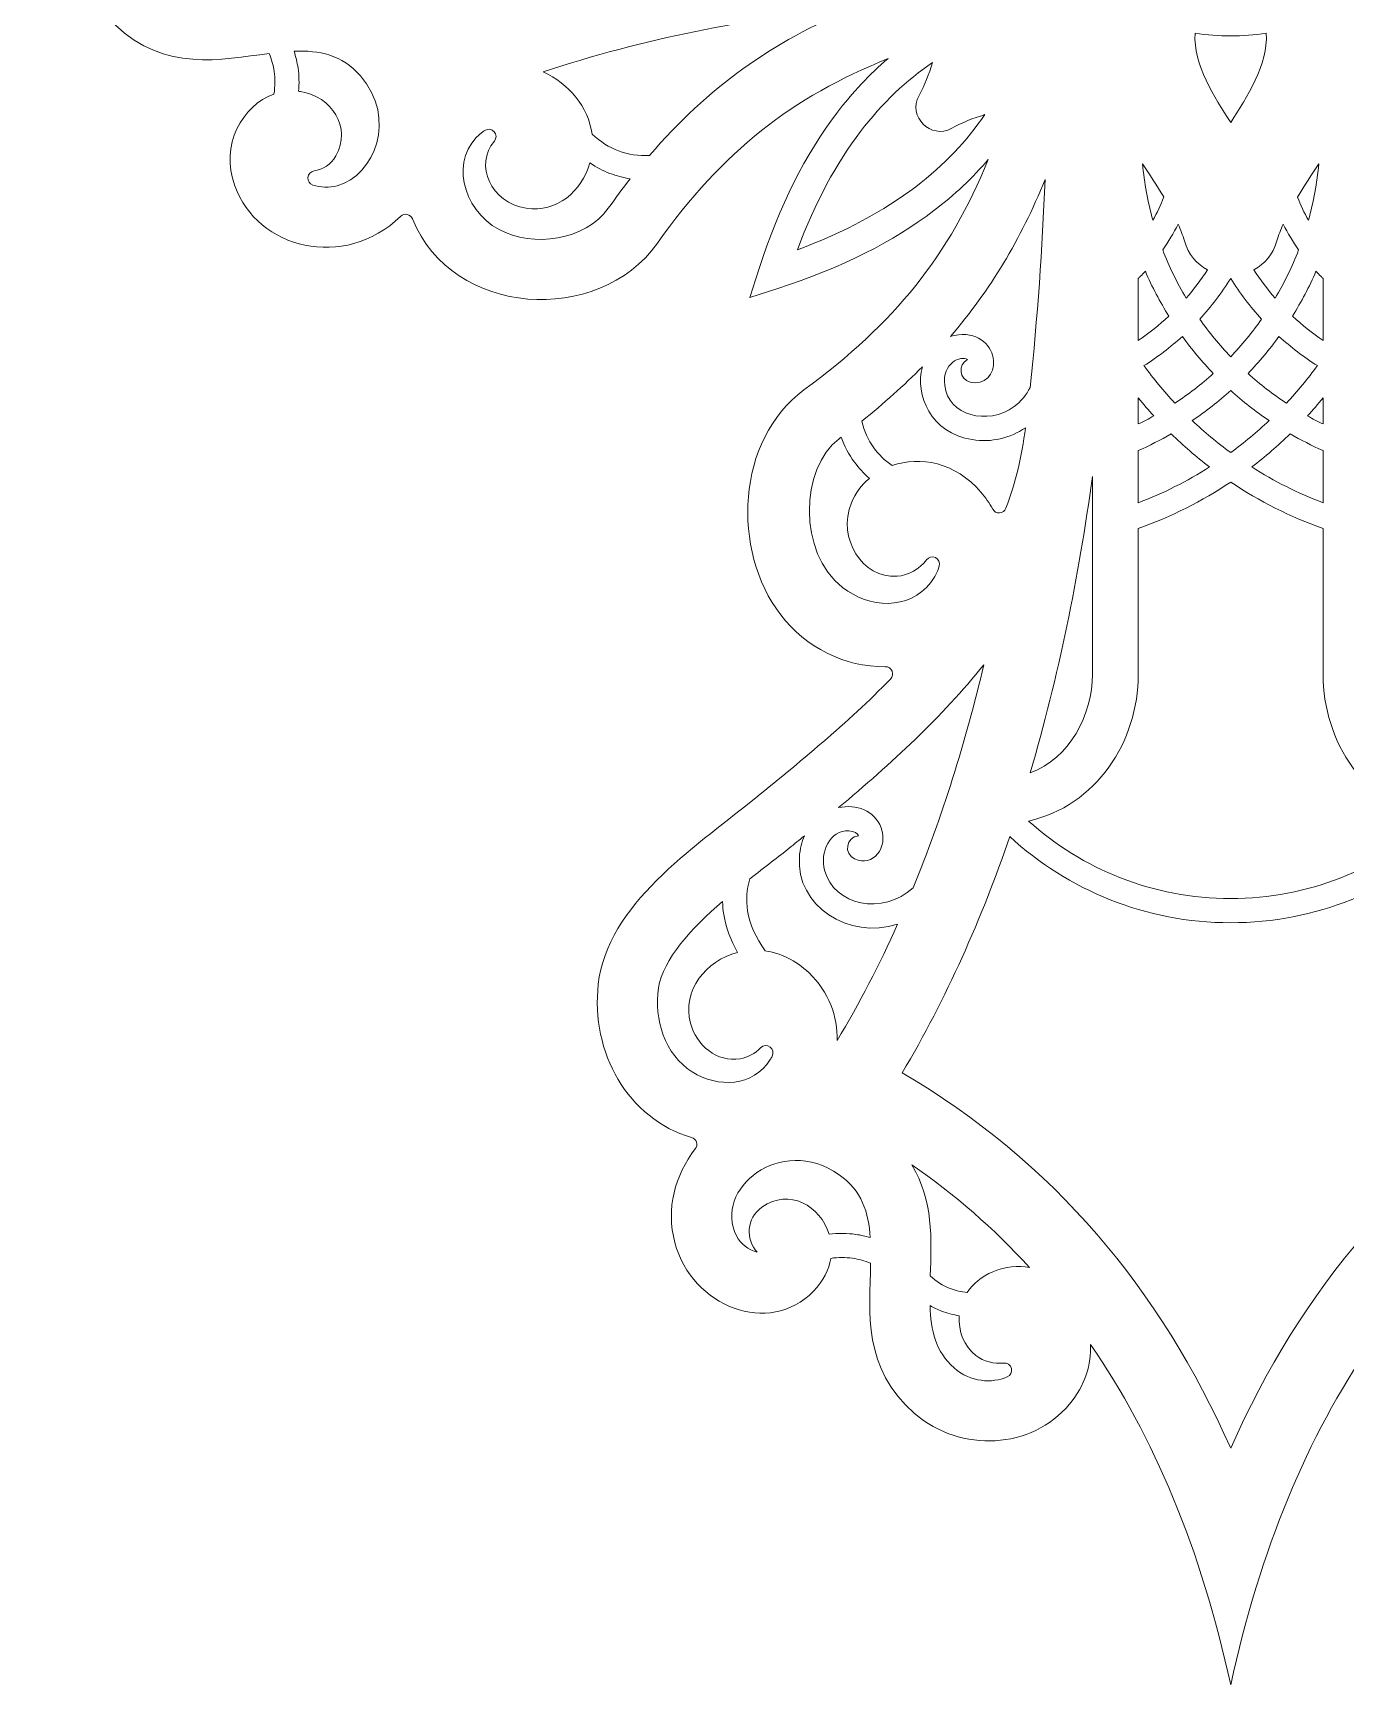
# Model space of a CAD drawing. Header units: millimetres. Extents: x -308 to 308, y -391 to 391.
# Drawn here: x 109.2 to 218, y 137 to 273.8 of the extents above; entities that cross this region are included whole.
import ezdxf

# ---------------------------------------------------------------- set-up
doc = ezdxf.new("R2010")
doc.units = ezdxf.units.MM
doc.header["$MEASUREMENT"] = 0
doc.layers.add('layer 1', color=7, linetype='Continuous')

msp = doc.modelspace()

# ---------------------------------------------------------------- linework, layer by layer
at = {"layer": 'layer 1', "lineweight": 9}
for points, knots in [([(236.8207, 271.7248), (238.3312, 270.44), (239.7562, 268.9394), (241.0829, 267.1952), (241.0829, 267.1952), (243.6333, 263.8421), (245.813, 259.5951), (247.5287, 254.2568), (247.5287, 254.2568), (247.5287, 254.2568), (248.2711, 251.9471), (248.2711, 251.9471), (248.2711, 251.9471), (248.2711, 251.9471), (245.9613, 252.6894), (245.9613, 252.6894), (245.9613, 252.6894), (240.623, 254.4051), (236.376, 256.5848), (233.0229, 259.1352), (233.0229, 259.1352), (231.29, 260.4533), (229.7976, 261.8683), (228.5184, 263.3679), (228.5184, 263.3679), (231.7375, 255.4584), (236.2324, 249.8374), (243.7937, 244.2781), (243.7937, 244.2781), (251.4964, 238.6148), (249.6083, 222.9907), (238.3668, 221.4166), (238.3668, 221.4166), (237.9472, 221.3578), (237.51, 221.3354), (237.0644, 221.3452), (237.0644, 221.3452), (236.8152, 221.3507), (236.5992, 221.2124), (236.4999, 220.9838), (236.4999, 220.9838), (236.4007, 220.7551), (236.447, 220.503), (236.6211, 220.3246), (236.6211, 220.3246), (240.1923, 216.6662), (244.1851, 213.4119), (248.1488, 210.2011), (248.1488, 210.2011), (252.8724, 206.3749), (260.086, 201.6264), (260.8277, 195.0539), (260.8277, 195.0539), (261.464, 189.4153), (258.3798, 183.902), (253.1, 182.3506), (253.1, 182.3506), (252.9031, 182.2928), (252.76, 182.1533), (252.6972, 181.9579), (252.6972, 181.9579), (252.6344, 181.7624), (252.6695, 181.5658), (252.796, 181.404), (252.796, 181.404), (256.8086, 176.2686), (254.2751, 169.3389), (248.878, 167.9912), (248.878, 167.9912), (245.3353, 167.1066), (242.0439, 169.428), (241.5738, 172.3411), (241.5738, 172.3411), (240.9469, 172.4303), (240.3435, 172.4323), (239.763, 172.3493), (239.763, 172.3493), (239.2504, 172.276), (238.7507, 172.1354), (238.2637, 171.9293), (238.2637, 171.9293), (238.3623, 167.8685), (238.941, 163.2218), (234.6165, 159.4938), (234.6165, 159.4938), (229.2576, 154.8741), (221.0226, 157.7299), (220.1231, 163.9867), (220.1231, 163.9867), (220.0627, 164.4065), (220.041, 164.8206), (220.053, 165.2262), (220.053, 165.2262), (214.8022, 157.6058), (210.8828, 148.2583), (208.4361, 137.0001), (208.4361, 137.0001), (205.9905, 148.2531), (202.0736, 157.5973), (196.8264, 165.2158), (196.8264, 165.2158), (196.8922, 163.5615), (196.3805, 161.8102), (195.0742, 160.2506), (195.0742, 160.2506), (191.9509, 156.5218), (186.1011, 156.1788), (182.2557, 159.4938), (182.2557, 159.4938), (177.933, 163.2202), (178.5108, 167.8678), (178.6087, 171.9293), (178.6087, 171.9293), (178.1216, 172.1354), (177.6219, 172.276), (177.1092, 172.3493), (177.1092, 172.3493), (176.5306, 172.432), (175.9293, 172.4303), (175.3046, 172.342), (175.3046, 172.342), (175.1572, 171.423), (174.7099, 170.4791), (173.869, 169.6119), (173.869, 169.6119), (170.2083, 165.8366), (163.8121, 168.3046), (162.3862, 173.6571), (162.3862, 173.6571), (161.6436, 176.4448), (162.3963, 179.2398), (164.0789, 181.4048), (164.0789, 181.4048), (164.2047, 181.5667), (164.2393, 181.7631), (164.1763, 181.9581), (164.1763, 181.9581), (164.1134, 182.1533), (163.9704, 182.2923), (163.7737, 182.3501), (163.7737, 182.3501), (158.4928, 183.9009), (155.4082, 189.4148), (156.0445, 195.0539), (156.0445, 195.0539), (156.7862, 201.6263), (163.9998, 206.3748), (168.7234, 210.2011), (168.7234, 210.2011), (172.6912, 213.4151), (176.6879, 216.6728), (180.2618, 220.3356), (180.2618, 220.3356), (180.4354, 220.5135), (180.482, 220.7646), (180.3837, 220.9929), (180.3837, 220.9929), (180.2854, 221.2213), (180.071, 221.36), (179.8224, 221.3562), (179.8224, 221.3562), (176.4486, 221.3042), (173.2328, 222.966), (171.1686, 225.6432), (171.1686, 225.6432), (167.0574, 230.9755), (167.4703, 240.1548), (173.0785, 244.2781), (173.0785, 244.2781), (180.64, 249.8375), (185.1349, 255.4586), (188.354, 263.3683), (188.354, 263.3683), (187.0747, 261.8685), (185.5823, 260.4533), (183.8492, 259.1351), (183.8492, 259.1351), (180.4961, 256.5847), (176.2491, 254.405), (170.9108, 252.6893), (170.9108, 252.6893), (170.9108, 252.6893), (168.6011, 251.9469), (168.6011, 251.9469), (168.6011, 251.9469), (168.6011, 251.9469), (169.3434, 254.2567), (169.3434, 254.2567), (169.3434, 254.2567), (171.0591, 259.595), (173.2388, 263.842), (175.7892, 267.1951), (175.7892, 267.1951), (177.1161, 268.9396), (178.5413, 270.4404), (180.052, 271.7253), (180.052, 271.7253), (172.1051, 268.5386), (166.3957, 264.125), (160.942, 256.4383), (160.942, 256.4383), (156.0544, 249.5493), (143.9527, 250.322), (140.6448, 258.4542), (140.6448, 258.4542), (140.5675, 258.6445), (140.4142, 258.7734), (140.2133, 258.816), (140.2133, 258.816), (140.0123, 258.8587), (139.8202, 258.8036), (139.6721, 258.6612), (139.6721, 258.6612), (134.9727, 254.1444), (127.818, 255.96), (125.928, 261.1927), (125.928, 261.1927), (124.7116, 264.5602), (126.5432, 267.8557), (129.1775, 268.7904), (129.1775, 268.7904), (129.2752, 269.4386), (129.28, 270.0619), (129.1944, 270.6608), (129.1944, 270.6608), (129.1214, 271.1713), (128.9816, 271.6689), (128.777, 272.154), (128.777, 272.154), (124.7445, 271.6433), (120.1763, 270.5891), (116.0237, 274.5157), (116.0237, 274.5157), (111.0858, 279.1849), (112.7499, 287.1289), (118.2383, 289.15), (118.2383, 289.15), (115.4546, 290.1993), (112.4514, 291.0794), (109.218, 291.7821), (109.218, 291.7821), (112.4406, 292.4824), (115.4347, 293.3589), (118.2105, 294.4036), (118.2105, 294.4036), (117.2454, 294.7654), (116.3111, 295.3573), (115.4722, 296.2198), (115.4722, 296.2198), (112.0825, 299.7046), (112.3336, 305.5592), (116.0237, 309.0485), (116.0237, 309.0485), (120.1746, 312.9734), (124.7437, 311.92), (128.777, 311.41), (128.777, 311.41), (128.9817, 311.8952), (129.1214, 312.3929), (129.1944, 312.9034), (129.1944, 312.9034), (129.2794, 313.498), (129.2753, 314.1166), (129.1796, 314.7598), (129.1796, 314.7598), (128.3942, 315.0366), (127.6237, 315.5518), (126.9425, 316.3623), (126.9425, 316.3623), (123.5482, 320.4013), (126.6815, 326.5026), (132.135, 327.374), (132.135, 327.374), (134.9859, 327.8295), (137.6901, 326.7959), (139.6726, 324.9002), (139.6726, 324.9002), (139.8208, 324.7585), (140.0128, 324.704), (140.2134, 324.7468), (140.2134, 324.7468), (140.4142, 324.7897), (140.5669, 324.9183), (140.6442, 325.1086), (140.6442, 325.1086), (143.9512, 333.2422), (156.0542, 334.0152), (160.942, 327.1259), (160.942, 327.1259), (166.3955, 319.4394), (172.1046, 315.0259), (180.0513, 311.8392), (180.0513, 311.8392), (178.5408, 313.124), (177.1158, 314.6245), (175.7891, 316.3688), (175.7891, 316.3688), (173.2387, 319.7219), (171.059, 323.9689), (169.3433, 329.3072), (169.3433, 329.3072), (169.3433, 329.3072), (168.6009, 331.6169), (168.6009, 331.6169), (168.6009, 331.6169), (168.6009, 331.6169), (170.9107, 330.8746), (170.9107, 330.8746), (170.9107, 330.8746), (176.249, 329.1589), (180.496, 326.9792), (183.8491, 324.4288), (183.8491, 324.4288), (185.5935, 323.102), (187.0943, 321.6767), (188.3792, 320.1661), (188.3792, 320.1661), (185.1924, 328.113), (180.779, 333.8223), (173.0923, 339.276), (173.0923, 339.276), (166.2033, 344.1636), (166.976, 356.2653), (175.1082, 359.5732), (175.1082, 359.5732), (175.2985, 359.6505), (175.4274, 359.8038), (175.47, 360.0047), (175.47, 360.0047), (175.5127, 360.2057), (175.4576, 360.3978), (175.3152, 360.5459), (175.3152, 360.5459), (170.7984, 365.2453), (172.614, 372.4), (177.8467, 374.29), (177.8467, 374.29), (181.2142, 375.5064), (184.5097, 373.6748), (185.4444, 371.0405), (185.4444, 371.0405), (186.0926, 370.9428), (186.7159, 370.938), (187.3148, 371.0236), (187.3148, 371.0236), (187.8253, 371.0966), (188.3229, 371.2364), (188.808, 371.441), (188.808, 371.441), (188.2973, 375.4735), (187.2431, 380.0417), (191.1697, 384.1943), (191.1697, 384.1943), (195.8389, 389.1322), (203.7829, 387.4681), (205.804, 381.9797), (205.804, 381.9797), (206.8533, 384.7634), (207.7334, 387.7666), (208.4361, 391), (208.4361, 391), (209.1364, 387.7774), (210.0128, 384.7831), (211.0576, 382.0075), (211.0576, 382.0075), (211.4194, 382.9725), (212.0113, 383.9069), (212.8738, 384.7458), (212.8738, 384.7458), (216.3586, 388.1355), (222.2132, 387.8844), (225.7025, 384.1943), (225.7025, 384.1943), (229.6274, 380.0434), (228.574, 375.4743), (228.064, 371.441), (228.064, 371.441), (228.5492, 371.2363), (229.0469, 371.0966), (229.5574, 371.0236), (229.5574, 371.0236), (230.152, 370.9386), (230.7706, 370.9427), (231.4138, 371.0384), (231.4138, 371.0384), (231.6906, 371.8238), (232.2058, 372.5943), (233.0163, 373.2755), (233.0163, 373.2755), (237.0553, 376.6698), (243.1566, 373.5365), (244.028, 368.083), (244.028, 368.083), (244.4835, 365.2321), (243.4499, 362.5279), (241.5542, 360.5454), (241.5542, 360.5454), (241.4125, 360.3972), (241.358, 360.2052), (241.4008, 360.0046), (241.4008, 360.0046), (241.4437, 359.8038), (241.5723, 359.6511), (241.7626, 359.5738), (241.7626, 359.5738), (249.8962, 356.2668), (250.6692, 344.1638), (243.7799, 339.276), (243.7799, 339.276), (236.0934, 333.8225), (231.68, 328.1134), (228.4932, 320.1667), (228.4932, 320.1667), (229.778, 321.6772), (231.2786, 323.1022), (233.0228, 324.4289), (233.0228, 324.4289), (236.3759, 326.9793), (240.6229, 329.159), (245.9612, 330.8747), (245.9612, 330.8747), (245.9612, 330.8747), (248.2709, 331.6171), (248.2709, 331.6171), (248.2709, 331.6171), (248.2709, 331.6171), (247.5286, 329.3073), (247.5286, 329.3073), (247.5286, 329.3073), (245.8129, 323.969), (243.6332, 319.722), (241.0828, 316.3689), (241.0828, 316.3689), (239.7559, 314.6244), (238.3307, 313.1236), (236.82, 311.8387), (236.82, 311.8387), (244.7669, 315.0254), (250.4763, 319.439), (255.93, 327.1257), (255.93, 327.1257), (260.8176, 334.0147), (272.9193, 333.242), (276.2272, 325.1098), (276.2272, 325.1098), (276.3045, 324.9195), (276.4578, 324.7906), (276.6587, 324.748), (276.6587, 324.748), (276.8597, 324.7053), (277.0518, 324.7604), (277.1999, 324.9028), (277.1999, 324.9028), (281.8993, 329.4196), (289.054, 327.604), (290.944, 322.3713), (290.944, 322.3713), (292.1604, 319.0038), (290.3288, 315.7084), (287.6945, 314.7737), (287.6945, 314.7737), (287.5968, 314.1254), (287.592, 313.5021), (287.6776, 312.9032), (287.6776, 312.9032), (287.7506, 312.3927), (287.8904, 311.8951), (288.095, 311.41), (288.095, 311.41), (292.1275, 311.9207), (296.6957, 312.9749), (300.8483, 309.0483), (300.8483, 309.0483), (305.7862, 304.3791), (304.1221, 296.4351), (298.6337, 294.414), (298.6337, 294.414), (301.4174, 293.3647), (304.4206, 292.4846), (307.654, 291.7819), (307.654, 291.7819), (304.4314, 291.0816), (301.4373, 290.2051), (298.6615, 289.1604), (298.6615, 289.1604), (299.6266, 288.7986), (300.5609, 288.2067), (301.3998, 287.3442), (301.3998, 287.3442), (304.7895, 283.8594), (304.5384, 278.0048), (300.8483, 274.5155), (300.8483, 274.5155), (296.6974, 270.5906), (292.1283, 271.644), (288.095, 272.154), (288.095, 272.154), (287.8903, 271.6688), (287.7506, 271.1711), (287.6776, 270.6606), (287.6776, 270.6606), (287.5926, 270.066), (287.5967, 269.4474), (287.6924, 268.8042), (287.6924, 268.8042), (288.4778, 268.5274), (289.2483, 268.0122), (289.9295, 267.2017), (289.9295, 267.2017), (293.3238, 263.1627), (290.1905, 257.0614), (284.737, 256.19), (284.737, 256.19), (281.8861, 255.7345), (279.1819, 256.7681), (277.1994, 258.6638), (277.1994, 258.6638), (277.0512, 258.8055), (276.8592, 258.86), (276.6586, 258.8172), (276.6586, 258.8172), (276.4578, 258.7743), (276.3051, 258.6457), (276.2278, 258.4554), (276.2278, 258.4554), (272.9208, 250.3218), (260.8178, 249.5488), (255.93, 256.4381), (255.93, 256.4381), (250.4765, 264.1246), (244.7674, 268.538), (236.8207, 271.7248)], [0, 0, 0, 0, 0.00746269, 0.00746269, 0.00746269, 0.00746269, 0.01492537, 0.01492537, 0.01492537, 0.01492537, 0.02238806, 0.02238806, 0.02238806, 0.02238806, 0.02985075, 0.02985075, 0.02985075, 0.02985075, 0.03731343, 0.03731343, 0.03731343, 0.03731343, 0.04477612, 0.04477612, 0.04477612, 0.04477612, 0.05223881, 0.05223881, 0.05223881, 0.05223881, 0.05970149, 0.05970149, 0.05970149, 0.05970149, 0.06716418, 0.06716418, 0.06716418, 0.06716418, 0.07462687, 0.07462687, 0.07462687, 0.07462687, 0.08208955, 0.08208955, 0.08208955, 0.08208955, 0.08955224, 0.08955224, 0.08955224, 0.08955224, 0.09701493, 0.09701493, 0.09701493, 0.09701493, 0.10447761, 0.10447761, 0.10447761, 0.10447761, 0.1119403, 0.1119403, 0.1119403, 0.1119403, 0.11940299, 0.11940299, 0.11940299, 0.11940299, 0.12686567, 0.12686567, 0.12686567, 0.12686567, 0.13432836, 0.13432836, 0.13432836, 0.13432836, 0.14179104, 0.14179104, 0.14179104, 0.14179104, 0.14925373, 0.14925373, 0.14925373, 0.14925373, 0.15671642, 0.15671642, 0.15671642, 0.15671642, 0.1641791, 0.1641791, 0.1641791, 0.1641791, 0.17164179, 0.17164179, 0.17164179, 0.17164179, 0.17910448, 0.17910448, 0.17910448, 0.17910448, 0.18656716, 0.18656716, 0.18656716, 0.18656716, 0.19402985, 0.19402985, 0.19402985, 0.19402985, 0.20149254, 0.20149254, 0.20149254, 0.20149254, 0.20895522, 0.20895522, 0.20895522, 0.20895522, 0.21641791, 0.21641791, 0.21641791, 0.21641791, 0.2238806, 0.2238806, 0.2238806, 0.2238806, 0.23134328, 0.23134328, 0.23134328, 0.23134328, 0.23880597, 0.23880597, 0.23880597, 0.23880597, 0.24626866, 0.24626866, 0.24626866, 0.24626866, 0.25373134, 0.25373134, 0.25373134, 0.25373134, 0.26119403, 0.26119403, 0.26119403, 0.26119403, 0.26865672, 0.26865672, 0.26865672, 0.26865672, 0.2761194, 0.2761194, 0.2761194, 0.2761194, 0.28358209, 0.28358209, 0.28358209, 0.28358209, 0.29104478, 0.29104478, 0.29104478, 0.29104478, 0.29850746, 0.29850746, 0.29850746, 0.29850746, 0.30597015, 0.30597015, 0.30597015, 0.30597015, 0.31343284, 0.31343284, 0.31343284, 0.31343284, 0.32089552, 0.32089552, 0.32089552, 0.32089552, 0.32835821, 0.32835821, 0.32835821, 0.32835821, 0.3358209, 0.3358209, 0.3358209, 0.3358209, 0.34328358, 0.34328358, 0.34328358, 0.34328358, 0.35074627, 0.35074627, 0.35074627, 0.35074627, 0.35820896, 0.35820896, 0.35820896, 0.35820896, 0.36567164, 0.36567164, 0.36567164, 0.36567164, 0.37313433, 0.37313433, 0.37313433, 0.37313433, 0.38059701, 0.38059701, 0.38059701, 0.38059701, 0.3880597, 0.3880597, 0.3880597, 0.3880597, 0.39552239, 0.39552239, 0.39552239, 0.39552239, 0.40298507, 0.40298507, 0.40298507, 0.40298507, 0.41044776, 0.41044776, 0.41044776, 0.41044776, 0.41791045, 0.41791045, 0.41791045, 0.41791045, 0.42537313, 0.42537313, 0.42537313, 0.42537313, 0.43283582, 0.43283582, 0.43283582, 0.43283582, 0.44029851, 0.44029851, 0.44029851, 0.44029851, 0.44776119, 0.44776119, 0.44776119, 0.44776119, 0.45522388, 0.45522388, 0.45522388, 0.45522388, 0.46268657, 0.46268657, 0.46268657, 0.46268657, 0.47014925, 0.47014925, 0.47014925, 0.47014925, 0.47761194, 0.47761194, 0.47761194, 0.47761194, 0.48507463, 0.48507463, 0.48507463, 0.48507463, 0.49253731, 0.49253731, 0.49253731, 0.49253731, 0.5, 0.5, 0.5, 0.5, 0.50746269, 0.50746269, 0.50746269, 0.50746269, 0.51492537, 0.51492537, 0.51492537, 0.51492537, 0.52238806, 0.52238806, 0.52238806, 0.52238806, 0.52985075, 0.52985075, 0.52985075, 0.52985075, 0.53731343, 0.53731343, 0.53731343, 0.53731343, 0.54477612, 0.54477612, 0.54477612, 0.54477612, 0.55223881, 0.55223881, 0.55223881, 0.55223881, 0.55970149, 0.55970149, 0.55970149, 0.55970149, 0.56716418, 0.56716418, 0.56716418, 0.56716418, 0.57462687, 0.57462687, 0.57462687, 0.57462687, 0.58208955, 0.58208955, 0.58208955, 0.58208955, 0.58955224, 0.58955224, 0.58955224, 0.58955224, 0.59701493, 0.59701493, 0.59701493, 0.59701493, 0.60447761, 0.60447761, 0.60447761, 0.60447761, 0.6119403, 0.6119403, 0.6119403, 0.6119403, 0.61940299, 0.61940299, 0.61940299, 0.61940299, 0.62686567, 0.62686567, 0.62686567, 0.62686567, 0.63432836, 0.63432836, 0.63432836, 0.63432836, 0.64179104, 0.64179104, 0.64179104, 0.64179104, 0.64925373, 0.64925373, 0.64925373, 0.64925373, 0.65671642, 0.65671642, 0.65671642, 0.65671642, 0.6641791, 0.6641791, 0.6641791, 0.6641791, 0.67164179, 0.67164179, 0.67164179, 0.67164179, 0.67910448, 0.67910448, 0.67910448, 0.67910448, 0.68656716, 0.68656716, 0.68656716, 0.68656716, 0.69402985, 0.69402985, 0.69402985, 0.69402985, 0.70149254, 0.70149254, 0.70149254, 0.70149254, 0.70895522, 0.70895522, 0.70895522, 0.70895522, 0.71641791, 0.71641791, 0.71641791, 0.71641791, 0.7238806, 0.7238806, 0.7238806, 0.7238806, 0.73134328, 0.73134328, 0.73134328, 0.73134328, 0.73880597, 0.73880597, 0.73880597, 0.73880597, 0.74626866, 0.74626866, 0.74626866, 0.74626866, 0.75373134, 0.75373134, 0.75373134, 0.75373134, 0.76119403, 0.76119403, 0.76119403, 0.76119403, 0.76865672, 0.76865672, 0.76865672, 0.76865672, 0.7761194, 0.7761194, 0.7761194, 0.7761194, 0.78358209, 0.78358209, 0.78358209, 0.78358209, 0.79104478, 0.79104478, 0.79104478, 0.79104478, 0.79850746, 0.79850746, 0.79850746, 0.79850746, 0.80597015, 0.80597015, 0.80597015, 0.80597015, 0.81343284, 0.81343284, 0.81343284, 0.81343284, 0.82089552, 0.82089552, 0.82089552, 0.82089552, 0.82835821, 0.82835821, 0.82835821, 0.82835821, 0.8358209, 0.8358209, 0.8358209, 0.8358209, 0.84328358, 0.84328358, 0.84328358, 0.84328358, 0.85074627, 0.85074627, 0.85074627, 0.85074627, 0.85820896, 0.85820896, 0.85820896, 0.85820896, 0.86567164, 0.86567164, 0.86567164, 0.86567164, 0.87313433, 0.87313433, 0.87313433, 0.87313433, 0.88059701, 0.88059701, 0.88059701, 0.88059701, 0.8880597, 0.8880597, 0.8880597, 0.8880597, 0.89552239, 0.89552239, 0.89552239, 0.89552239, 0.90298507, 0.90298507, 0.90298507, 0.90298507, 0.91044776, 0.91044776, 0.91044776, 0.91044776, 0.91791045, 0.91791045, 0.91791045, 0.91791045, 0.92537313, 0.92537313, 0.92537313, 0.92537313, 0.93283582, 0.93283582, 0.93283582, 0.93283582, 0.94029851, 0.94029851, 0.94029851, 0.94029851, 0.94776119, 0.94776119, 0.94776119, 0.94776119, 0.95522388, 0.95522388, 0.95522388, 0.95522388, 0.96268657, 0.96268657, 0.96268657, 0.96268657, 0.97014925, 0.97014925, 0.97014925, 0.97014925, 0.97761194, 0.97761194, 0.97761194, 0.97761194, 0.98507463, 0.98507463, 0.98507463, 0.98507463, 1, 1, 1, 1]), ([(151.4718, 270.631), (159.7736, 273.3797), (168.3376, 275.0634), (177.1705, 275.9397), (177.1705, 275.9397), (170.4523, 273.0989), (165.1346, 269.3457), (160.2901, 263.7169), (160.2901, 263.7169), (159.3795, 263.6448), (158.5269, 263.7709), (157.7279, 264.0802), (157.7279, 264.0802), (156.9587, 264.378), (156.2255, 264.8475), (155.5258, 265.4752), (155.5258, 265.4752), (155.2244, 267.7451), (153.6139, 269.6561), (151.4718, 270.631)], [0, 0, 0, 0, 0.16666667, 0.16666667, 0.16666667, 0.16666667, 0.33333333, 0.33333333, 0.33333333, 0.33333333, 0.5, 0.5, 0.5, 0.5, 0.66666667, 0.66666667, 0.66666667, 0.66666667, 1, 1, 1, 1]), ([(208.4361, 266.4397), (209.7811, 268.5255), (211.5512, 271.2228), (211.3843, 273.834), (211.3843, 273.834), (209.436, 273.5272), (207.4362, 273.5272), (205.4879, 273.834), (205.4879, 273.834), (205.321, 271.2228), (207.0911, 268.5255), (208.4361, 266.4397)], [0, 0, 0, 0, 0.25, 0.25, 0.25, 0.25, 0.5, 0.5, 0.5, 0.5, 1, 1, 1, 1]), ([(130.8396, 272.3419), (130.9919, 271.8859), (131.1027, 271.4194), (131.171, 270.942), (131.171, 270.942), (131.2606, 270.3159), (131.2763, 269.6752), (131.2166, 269.0199), (131.2166, 269.0199), (131.2686, 269.0136), (131.3206, 269.0065), (131.3728, 268.9982), (131.3728, 268.9982), (133.9376, 268.5918), (135.655, 266.0537), (134.3078, 263.6636), (134.3078, 263.6636), (133.9047, 262.9483), (133.2264, 262.5249), (132.4996, 262.421), (132.4996, 262.421), (132.2194, 262.3809), (132.01, 262.1594), (131.9858, 261.8774), (131.9858, 261.8774), (131.9617, 261.5954), (132.1302, 261.3415), (132.3995, 261.2543), (132.3995, 261.2543), (133.0354, 261.0484), (133.7558, 261.0171), (134.423, 261.2036), (134.423, 261.2036), (137.4944, 262.0621), (139.4207, 266.7522), (136.3364, 270.307), (136.3364, 270.307), (134.8216, 272.0528), (132.9365, 272.425), (130.8396, 272.3419)], [0, 0, 0, 0, 0.09090909, 0.09090909, 0.09090909, 0.09090909, 0.18181818, 0.18181818, 0.18181818, 0.18181818, 0.27272727, 0.27272727, 0.27272727, 0.27272727, 0.36363636, 0.36363636, 0.36363636, 0.36363636, 0.45454545, 0.45454545, 0.45454545, 0.45454545, 0.54545455, 0.54545455, 0.54545455, 0.54545455, 0.63636364, 0.63636364, 0.63636364, 0.63636364, 0.72727273, 0.72727273, 0.72727273, 0.72727273, 0.81818182, 0.81818182, 0.81818182, 0.81818182, 1, 1, 1, 1]), ([(183.7436, 271.4086), (181.5811, 269.9432), (179.5777, 268.0656), (177.7716, 265.6911), (177.7716, 265.6911), (175.7798, 263.0724), (174.0222, 259.8442), (172.5478, 255.8937), (172.5478, 255.8937), (176.4983, 257.3681), (179.7265, 259.1257), (182.3452, 261.1175), (182.3452, 261.1175), (184.7195, 262.9234), (186.5968, 264.9265), (188.0621, 267.0887), (188.0621, 267.0887), (187.1097, 266.794), (186.1911, 266.4353), (185.3244, 265.9597), (185.3244, 265.9597), (183.5781, 265.0015), (181.6542, 266.9296), (182.6186, 268.68), (182.6186, 268.68), (183.0923, 269.5396), (183.4495, 270.4558), (183.7436, 271.4086)], [0, 0, 0, 0, 0.125, 0.125, 0.125, 0.125, 0.25, 0.25, 0.25, 0.25, 0.375, 0.375, 0.375, 0.375, 0.5, 0.5, 0.5, 0.5, 0.625, 0.625, 0.625, 0.625, 0.75, 0.75, 0.75, 0.75, 1, 1, 1, 1]), ([(158.698, 261.7771), (158.1195, 261.8601), (157.5567, 262.0088), (157.0091, 262.2208), (157.0091, 262.2208), (156.4367, 262.4423), (155.8854, 262.7321), (155.3538, 263.0869), (155.3538, 263.0869), (154.6867, 260.74), (152.5829, 258.938), (150.0798, 259.3297), (150.0798, 259.3297), (147.1262, 259.792), (145.7686, 262.9366), (147.4342, 264.8843), (147.4342, 264.8843), (147.6305, 265.1138), (147.6276, 265.4479), (147.4271, 265.6738), (147.4271, 265.6738), (147.2268, 265.8994), (146.896, 265.9423), (146.6448, 265.7752), (146.6448, 265.7752), (146.5618, 265.72), (146.4805, 265.6614), (146.4015, 265.5997), (146.4015, 265.5997), (143.7223, 263.5088), (144.7192, 259.2475), (147.8252, 257.5715), (147.8252, 257.5715), (150.6362, 256.0547), (154.9668, 256.643), (156.8732, 259.3299), (156.8732, 259.3299), (157.4766, 260.1804), (158.0842, 260.9949), (158.698, 261.7771)], [0, 0, 0, 0, 0.09090909, 0.09090909, 0.09090909, 0.09090909, 0.18181818, 0.18181818, 0.18181818, 0.18181818, 0.27272727, 0.27272727, 0.27272727, 0.27272727, 0.36363636, 0.36363636, 0.36363636, 0.36363636, 0.45454545, 0.45454545, 0.45454545, 0.45454545, 0.54545455, 0.54545455, 0.54545455, 0.54545455, 0.63636364, 0.63636364, 0.63636364, 0.63636364, 0.72727273, 0.72727273, 0.72727273, 0.72727273, 0.81818182, 0.81818182, 0.81818182, 0.81818182, 1, 1, 1, 1]), ([(202.8919, 260.2655), (202.322, 261.2097), (201.7017, 262.1339), (201.1337, 263.0236), (201.1337, 263.0236), (201.2814, 261.4163), (201.5718, 259.8504), (201.9918, 258.3385), (201.9918, 258.3385), (202.3363, 258.9548), (202.6377, 259.5985), (202.8919, 260.2655)], [0, 0, 0, 0, 0.25, 0.25, 0.25, 0.25, 0.5, 0.5, 0.5, 0.5, 1, 1, 1, 1]), ([(215.7377, 263.0235), (215.1677, 262.1307), (214.5487, 261.208), (213.9799, 260.2645), (213.9799, 260.2645), (214.234, 259.5979), (214.5353, 258.9545), (214.8796, 258.3385), (214.8796, 258.3385), (215.2995, 259.8504), (215.59, 261.4163), (215.7377, 263.0235)], [0, 0, 0, 0, 0.25, 0.25, 0.25, 0.25, 0.5, 0.5, 0.5, 0.5, 1, 1, 1, 1]), ([(193.0633, 261.7176), (192.8295, 256.0213), (192.4362, 250.2483), (191.8221, 244.4885), (191.8221, 244.4885), (191.5138, 243.8749), (191.0781, 243.33), (190.4983, 242.9037), (190.4983, 242.9037), (188.3019, 241.2893), (185.0255, 242.1877), (184.7453, 244.6537), (184.7453, 244.6537), (184.5312, 246.5386), (186.06, 247.153), (186.6448, 246.7909), (186.6448, 246.7909), (185.8221, 246.3789), (185.9515, 245.1511), (186.8565, 244.9309), (186.8565, 244.9309), (188.0516, 244.6382), (188.8842, 245.605), (188.7907, 246.7208), (188.7907, 246.7208), (188.6943, 247.8683), (187.6578, 249.0548), (185.88, 248.8532), (185.88, 248.8532), (185.65, 248.8271), (185.4329, 248.7811), (185.2274, 248.7192), (185.2274, 248.7192), (188.5162, 252.5407), (191.034, 256.7239), (193.0633, 261.7176)], [0, 0, 0, 0, 0.1, 0.1, 0.1, 0.1, 0.2, 0.2, 0.2, 0.2, 0.3, 0.3, 0.3, 0.3, 0.4, 0.4, 0.4, 0.4, 0.5, 0.5, 0.5, 0.5, 0.6, 0.6, 0.6, 0.6, 0.7, 0.7, 0.7, 0.7, 0.8, 0.8, 0.8, 0.8, 1, 1, 1, 1]), ([(206.5177, 254.2309), (205.6445, 254.6936), (204.9274, 255.4965), (204.5974, 256.639), (204.5974, 256.639), (204.464, 257.1007), (204.29, 257.5619), (204.0866, 258.0212), (204.0866, 258.0212), (203.7119, 257.2746), (203.283, 256.5598), (202.8049, 255.8823), (202.8049, 255.8823), (203.3425, 254.4907), (203.9932, 253.1553), (204.7459, 251.8877), (204.7459, 251.8877), (205.3898, 252.6246), (205.9822, 253.4075), (206.5177, 254.2309)], [0, 0, 0, 0, 0.16666667, 0.16666667, 0.16666667, 0.16666667, 0.33333333, 0.33333333, 0.33333333, 0.33333333, 0.5, 0.5, 0.5, 0.5, 0.66666667, 0.66666667, 0.66666667, 0.66666667, 1, 1, 1, 1]), ([(212.786, 258.0186), (212.5816, 257.5569), (212.4061, 257.0922), (212.2704, 256.6254), (212.2704, 256.6254), (211.9394, 255.4867), (211.2251, 254.6879), (210.3557, 254.2279), (210.3557, 254.2279), (210.8906, 253.4056), (211.4824, 252.6237), (212.1255, 251.8877), (212.1255, 251.8877), (212.8782, 253.1553), (213.5289, 254.4907), (214.0665, 255.8823), (214.0665, 255.8823), (213.5889, 256.559), (213.1603, 257.2729), (212.786, 258.0186)], [0, 0, 0, 0, 0.16666667, 0.16666667, 0.16666667, 0.16666667, 0.33333333, 0.33333333, 0.33333333, 0.33333333, 0.5, 0.5, 0.5, 0.5, 0.66666667, 0.66666667, 0.66666667, 0.66666667, 1, 1, 1, 1]), ([(200.7844, 253.5191), (200.7844, 253.5191), (200.7844, 248.377), (200.7844, 248.377), (200.7844, 248.377), (201.6789, 248.9855), (202.523, 249.6622), (203.3095, 250.3996), (203.3095, 250.3996), (202.5757, 251.5833), (201.9257, 252.8244), (201.3676, 254.1144), (201.3676, 254.1144), (201.2346, 253.9718), (201.0994, 253.8315), (200.9615, 253.6936), (200.9615, 253.6936), (200.9029, 253.635), (200.8439, 253.5768), (200.7844, 253.5191)], [0, 0, 0, 0, 0.16666667, 0.16666667, 0.16666667, 0.16666667, 0.33333333, 0.33333333, 0.33333333, 0.33333333, 0.5, 0.5, 0.5, 0.5, 0.66666667, 0.66666667, 0.66666667, 0.66666667, 1, 1, 1, 1]), ([(208.4357, 253.52), (207.6862, 252.3162), (206.8272, 251.1875), (205.8724, 250.1482), (205.8724, 250.1482), (206.6484, 249.0459), (207.5057, 248.005), (208.4357, 247.0342), (208.4357, 247.0342), (209.3657, 248.005), (210.223, 249.0459), (210.999, 250.1482), (210.999, 250.1482), (210.0442, 251.1875), (209.1852, 252.3162), (208.4357, 253.52)], [0, 0, 0, 0, 0.2, 0.2, 0.2, 0.2, 0.4, 0.4, 0.4, 0.4, 0.6, 0.6, 0.6, 0.6, 1, 1, 1, 1]), ([(216.0874, 248.3767), (216.0874, 248.3767), (216.0874, 253.5187), (216.0874, 253.5187), (216.0874, 253.5187), (216.0278, 253.5766), (215.9686, 253.6349), (215.9099, 253.6936), (215.9099, 253.6936), (215.772, 253.8315), (215.6368, 253.9718), (215.5038, 254.1144), (215.5038, 254.1144), (214.9457, 252.8244), (214.2957, 251.5833), (213.5619, 250.3996), (213.5619, 250.3996), (214.3485, 249.6621), (215.1928, 248.9853), (216.0874, 248.3767)], [0, 0, 0, 0, 0.16666667, 0.16666667, 0.16666667, 0.16666667, 0.33333333, 0.33333333, 0.33333333, 0.33333333, 0.5, 0.5, 0.5, 0.5, 0.66666667, 0.66666667, 0.66666667, 0.66666667, 1, 1, 1, 1]), ([(204.4362, 248.7181), (203.4505, 247.8202), (202.3855, 247.0079), (201.2528, 246.293), (201.2528, 246.293), (202.0438, 245.2047), (202.9004, 244.1672), (203.8166, 243.1862), (203.8166, 243.1862), (204.9396, 243.9254), (206.0035, 244.7473), (206.9996, 245.6429), (206.9996, 245.6429), (206.0761, 246.6062), (205.2193, 247.6337), (204.4362, 248.7181)], [0, 0, 0, 0, 0.2, 0.2, 0.2, 0.2, 0.4, 0.4, 0.4, 0.4, 0.6, 0.6, 0.6, 0.6, 1, 1, 1, 1]), ([(212.4352, 248.7181), (213.4209, 247.8202), (214.4859, 247.0079), (215.6186, 246.293), (215.6186, 246.293), (214.8276, 245.2047), (213.971, 244.1672), (213.0548, 243.1862), (213.0548, 243.1862), (211.9318, 243.9254), (210.8679, 244.7473), (209.8718, 245.6429), (209.8718, 245.6429), (210.7953, 246.6062), (211.6521, 247.6337), (212.4352, 248.7181)], [0, 0, 0, 0, 0.2, 0.2, 0.2, 0.2, 0.4, 0.4, 0.4, 0.4, 0.6, 0.6, 0.6, 0.6, 1, 1, 1, 1]), ([(182.8964, 246.1985), (182.272, 243.8516), (183.5592, 240.7292), (187.029, 240.1636), (187.029, 240.1636), (188.6114, 239.9057), (190.1715, 240.2949), (191.4396, 241.1461), (191.4396, 241.1461), (191.0972, 238.6832), (190.6749, 236.7498), (189.8135, 234.4839), (189.8135, 234.4839), (189.7283, 234.2599), (189.533, 234.1148), (189.2939, 234.098), (189.2939, 234.098), (189.0548, 234.0812), (188.8411, 234.1975), (188.7254, 234.4074), (188.7254, 234.4074), (188.4524, 234.9027), (188.1264, 235.3742), (187.7503, 235.815), (187.7503, 235.815), (185.6261, 238.3043), (182.7059, 238.819), (180.3914, 238.0175), (180.3914, 238.0175), (179.7716, 238.4543), (179.2669, 238.9429), (178.8712, 239.4807), (178.8712, 239.4807), (178.3876, 240.138), (178.0612, 240.8801), (177.8817, 241.7007), (177.8817, 241.7007), (179.7116, 243.1763), (181.3767, 244.6648), (182.8964, 246.1985)], [0, 0, 0, 0, 0.09090909, 0.09090909, 0.09090909, 0.09090909, 0.18181818, 0.18181818, 0.18181818, 0.18181818, 0.27272727, 0.27272727, 0.27272727, 0.27272727, 0.36363636, 0.36363636, 0.36363636, 0.36363636, 0.45454545, 0.45454545, 0.45454545, 0.45454545, 0.54545455, 0.54545455, 0.54545455, 0.54545455, 0.63636364, 0.63636364, 0.63636364, 0.63636364, 0.72727273, 0.72727273, 0.72727273, 0.72727273, 0.81818182, 0.81818182, 0.81818182, 0.81818182, 1, 1, 1, 1]), ([(200.7844, 243.6234), (200.7844, 243.6234), (200.7844, 241.4631), (200.7844, 241.4631), (200.7844, 241.4631), (201.2198, 241.6741), (201.6485, 241.8966), (202.0703, 242.1301), (202.0703, 242.1301), (201.6279, 242.6155), (201.199, 243.1135), (200.7844, 243.6234)], [0, 0, 0, 0, 0.25, 0.25, 0.25, 0.25, 0.5, 0.5, 0.5, 0.5, 1, 1, 1, 1]), ([(208.4357, 239.0902), (207.319, 239.9068), (206.256, 240.7924), (205.2531, 241.7409), (205.2531, 241.7409), (206.373, 242.5011), (207.4365, 243.3383), (208.4357, 244.2452), (208.4357, 244.2452), (209.4349, 243.3383), (210.4984, 242.5011), (211.6183, 241.7409), (211.6183, 241.7409), (210.6154, 240.7924), (209.5524, 239.9068), (208.4357, 239.0902)], [0, 0, 0, 0, 0.2, 0.2, 0.2, 0.2, 0.4, 0.4, 0.4, 0.4, 0.6, 0.6, 0.6, 0.6, 1, 1, 1, 1]), ([(216.0874, 241.4629), (216.0874, 241.4629), (216.0874, 243.6239), (216.0874, 243.6239), (216.0874, 243.6239), (215.6726, 243.1138), (215.2437, 242.6156), (214.8011, 242.1301), (214.8011, 242.1301), (215.223, 241.8965), (215.6519, 241.6739), (216.0874, 241.4629)], [0, 0, 0, 0, 0.25, 0.25, 0.25, 0.25, 0.5, 0.5, 0.5, 0.5, 1, 1, 1, 1]), ([(176.1811, 240.369), (176.4342, 239.6291), (176.7926, 238.9388), (177.2618, 238.3011), (177.2618, 238.3011), (177.6158, 237.82), (178.0311, 237.3722), (178.5099, 236.9587), (178.5099, 236.9587), (177.8593, 236.4125), (177.3389, 235.724), (177.0129, 234.9227), (177.0129, 234.9227), (175.8167, 231.9826), (177.9333, 228.6567), (180.7955, 228.8489), (180.7955, 228.8489), (181.7515, 228.913), (182.6659, 229.4479), (183.236, 230.2111), (183.236, 230.2111), (183.4113, 230.4458), (183.7225, 230.5201), (183.9849, 230.3897), (183.9849, 230.3897), (184.2472, 230.2594), (184.376, 229.9668), (184.295, 229.6853), (184.295, 229.6853), (184.1587, 229.2118), (183.9162, 228.7533), (183.5928, 228.3389), (183.5928, 228.3389), (181.7541, 225.983), (178.4825, 226.2042), (176.2823, 227.9214), (176.2823, 227.9214), (172.5814, 230.81), (172.7548, 237.7726), (176.0091, 240.2377), (176.0091, 240.2377), (176.0669, 240.2814), (176.1236, 240.3253), (176.1811, 240.369)], [0, 0, 0, 0, 0.08333333, 0.08333333, 0.08333333, 0.08333333, 0.16666667, 0.16666667, 0.16666667, 0.16666667, 0.25, 0.25, 0.25, 0.25, 0.33333333, 0.33333333, 0.33333333, 0.33333333, 0.41666667, 0.41666667, 0.41666667, 0.41666667, 0.5, 0.5, 0.5, 0.5, 0.58333333, 0.58333333, 0.58333333, 0.58333333, 0.66666667, 0.66666667, 0.66666667, 0.66666667, 0.75, 0.75, 0.75, 0.75, 0.83333333, 0.83333333, 0.83333333, 0.83333333, 1, 1, 1, 1]), ([(200.7844, 239.2581), (200.7844, 239.2581), (200.7844, 234.9324), (200.7844, 234.9324), (200.7844, 234.9324), (202.8628, 235.7234), (204.8397, 236.7203), (206.6901, 237.8981), (206.6901, 237.8981), (205.5739, 238.7495), (204.5111, 239.6671), (203.5072, 240.645), (203.5072, 240.645), (202.6281, 240.1363), (201.7194, 239.673), (200.7844, 239.2581)], [0, 0, 0, 0, 0.2, 0.2, 0.2, 0.2, 0.4, 0.4, 0.4, 0.4, 0.6, 0.6, 0.6, 0.6, 1, 1, 1, 1]), ([(216.0874, 234.9323), (216.0874, 234.9323), (216.0874, 239.2579), (216.0874, 239.2579), (216.0874, 239.2579), (215.1523, 239.6729), (214.2435, 240.1363), (213.3642, 240.645), (213.3642, 240.645), (212.3603, 239.6671), (211.2975, 238.7495), (210.1813, 237.8981), (210.1813, 237.8981), (212.0318, 236.7202), (214.0088, 235.7234), (216.0874, 234.9323)], [0, 0, 0, 0, 0.2, 0.2, 0.2, 0.2, 0.4, 0.4, 0.4, 0.4, 0.6, 0.6, 0.6, 0.6, 1, 1, 1, 1]), ([(196.9844, 237.1085), (195.8394, 228.7881), (194.184, 220.5375), (191.8201, 212.5535), (191.8201, 212.5535), (195.1159, 213.7626), (196.9844, 217.3505), (196.9844, 220.7237), (196.9844, 220.7237), (196.9844, 220.7237), (196.9844, 237.1085), (196.9844, 237.1085)], [0, 0, 0, 0, 0.25, 0.25, 0.25, 0.25, 0.5, 0.5, 0.5, 0.5, 1, 1, 1, 1]), ([(225.1767, 208.57), (219.5937, 209.8083), (216.0874, 215.1547), (216.0874, 220.7237), (216.0874, 220.7237), (216.0874, 220.7237), (216.0874, 232.801), (216.0874, 232.801), (216.0874, 232.801), (213.364, 233.7694), (210.7974, 235.0682), (208.4357, 236.6495), (208.4357, 236.6495), (206.0741, 235.0683), (203.5076, 233.7695), (200.7844, 232.8011), (200.7844, 232.8011), (200.7844, 232.8011), (200.7844, 220.7237), (200.7844, 220.7237), (200.7844, 220.7237), (200.7844, 215.1549), (197.2783, 209.8085), (191.6955, 208.57), (191.6955, 208.57), (196.129, 204.5755), (201.9984, 202.1439), (208.4361, 202.1439), (208.4361, 202.1439), (214.8738, 202.1439), (220.7432, 204.5755), (225.1767, 208.57)], [0, 0, 0, 0, 0.11111111, 0.11111111, 0.11111111, 0.11111111, 0.22222222, 0.22222222, 0.22222222, 0.22222222, 0.33333333, 0.33333333, 0.33333333, 0.33333333, 0.44444444, 0.44444444, 0.44444444, 0.44444444, 0.55555556, 0.55555556, 0.55555556, 0.55555556, 0.66666667, 0.66666667, 0.66666667, 0.66666667, 0.77777778, 0.77777778, 0.77777778, 0.77777778, 1, 1, 1, 1]), ([(187.9873, 221.5184), (186.4691, 215.1355), (184.549, 208.9295), (182.1325, 203.0364), (182.1325, 203.0364), (179.6136, 200.7176), (175.5682, 201.5636), (174.7861, 204.4896), (174.7861, 204.4896), (174.4009, 205.9309), (175.2217, 207.8661), (176.8037, 207.7559), (176.8037, 207.7559), (177.2771, 207.7228), (177.5178, 207.538), (177.6, 207.3386), (177.6, 207.3386), (176.5861, 207.2443), (176.3488, 205.8542), (177.2814, 205.4342), (177.2814, 205.4342), (178.8284, 204.7374), (180.0851, 206.3713), (179.4731, 208.019), (179.4731, 208.019), (178.9463, 209.4372), (177.4208, 209.9998), (175.9496, 209.6779), (175.9496, 209.6779), (180.2978, 213.3228), (184.5101, 217.1752), (187.9873, 221.5184)], [0, 0, 0, 0, 0.11111111, 0.11111111, 0.11111111, 0.11111111, 0.22222222, 0.22222222, 0.22222222, 0.22222222, 0.33333333, 0.33333333, 0.33333333, 0.33333333, 0.44444444, 0.44444444, 0.44444444, 0.44444444, 0.55555556, 0.55555556, 0.55555556, 0.55555556, 0.66666667, 0.66666667, 0.66666667, 0.66666667, 0.77777778, 0.77777778, 0.77777778, 0.77777778, 1, 1, 1, 1]), ([(180.8422, 200.0244), (179.3479, 196.6886), (177.6821, 193.4656), (175.8286, 190.3799), (175.8286, 190.3799), (175.8823, 192.3864), (175.1625, 194.3993), (173.5064, 195.9811), (173.5064, 195.9811), (172.3683, 197.0682), (171.1086, 197.6381), (169.8786, 197.8097), (169.8786, 197.8097), (169.0892, 198.9167), (168.5884, 200.023), (168.411, 201.1284), (168.411, 201.1284), (168.2715, 201.9978), (168.333, 202.8822), (168.6125, 203.7828), (168.6125, 203.7828), (169.8469, 204.7581), (171.0026, 205.6247), (171.8691, 206.3266), (171.8691, 206.3266), (172.2896, 206.6672), (172.7107, 207.0092), (173.1315, 207.3522), (173.1315, 207.3522), (172.9034, 206.8455), (172.7517, 206.2587), (172.7051, 205.59), (172.7051, 205.59), (172.4232, 201.5421), (176.7677, 198.7177), (180.8422, 200.0244)], [0, 0, 0, 0, 0.1, 0.1, 0.1, 0.1, 0.2, 0.2, 0.2, 0.2, 0.3, 0.3, 0.3, 0.3, 0.4, 0.4, 0.4, 0.4, 0.5, 0.5, 0.5, 0.5, 0.6, 0.6, 0.6, 0.6, 0.7, 0.7, 0.7, 0.7, 0.8, 0.8, 0.8, 0.8, 1, 1, 1, 1]), ([(190.1383, 207.2837), (187.8095, 200.4886), (184.8898, 193.8847), (181.2222, 187.7044), (181.2222, 187.7044), (193.7466, 180.3962), (202.6264, 169.7426), (208.4361, 156.6071), (208.4361, 156.6071), (214.2458, 169.7426), (223.1256, 180.3962), (235.65, 187.7044), (235.65, 187.7044), (231.9824, 193.8847), (229.0627, 200.4886), (226.7339, 207.2837), (226.7339, 207.2837), (221.9211, 202.8514), (215.4947, 200.1439), (208.4361, 200.1439), (208.4361, 200.1439), (201.3775, 200.1439), (194.9511, 202.8514), (190.1383, 207.2837)], [0, 0, 0, 0, 0.14285714, 0.14285714, 0.14285714, 0.14285714, 0.28571429, 0.28571429, 0.28571429, 0.28571429, 0.42857143, 0.42857143, 0.42857143, 0.42857143, 0.57142857, 0.57142857, 0.57142857, 0.57142857, 0.71428571, 0.71428571, 0.71428571, 0.71428571, 1, 1, 1, 1]), ([(166.3447, 201.9164), (166.3508, 201.5481), (166.3836, 201.1804), (166.4425, 200.8134), (166.4425, 200.8134), (166.6131, 199.7503), (167.0022, 198.7064), (167.5922, 197.68), (167.5922, 197.68), (164.9326, 196.9981), (162.9728, 194.532), (163.6838, 191.8282), (163.6838, 191.8282), (164.1605, 190.0156), (165.8656, 188.5432), (167.8046, 188.8738), (167.8046, 188.8738), (168.4473, 188.9833), (169.0397, 189.3186), (169.4915, 189.7818), (169.4915, 189.7818), (169.7012, 189.9967), (170.0311, 190.0249), (170.2742, 189.8488), (170.2742, 189.8488), (170.5171, 189.6728), (170.5933, 189.3508), (170.4548, 189.0847), (170.4548, 189.0847), (170.4057, 188.9903), (170.3524, 188.8976), (170.2955, 188.8069), (170.2955, 188.8069), (168.8729, 186.5418), (165.948, 186.4526), (163.8353, 187.7796), (163.8353, 187.7796), (161.5422, 189.2199), (160.6558, 192.1648), (161.04, 194.7432), (161.04, 194.7432), (161.3963, 197.1344), (163.7707, 199.6853), (166.3447, 201.9164)], [0, 0, 0, 0, 0.08333333, 0.08333333, 0.08333333, 0.08333333, 0.16666667, 0.16666667, 0.16666667, 0.16666667, 0.25, 0.25, 0.25, 0.25, 0.33333333, 0.33333333, 0.33333333, 0.33333333, 0.41666667, 0.41666667, 0.41666667, 0.41666667, 0.5, 0.5, 0.5, 0.5, 0.58333333, 0.58333333, 0.58333333, 0.58333333, 0.66666667, 0.66666667, 0.66666667, 0.66666667, 0.75, 0.75, 0.75, 0.75, 0.83333333, 0.83333333, 0.83333333, 0.83333333, 1, 1, 1, 1]), ([(178.5827, 174.0608), (178.193, 174.1794), (177.7956, 174.268), (177.3904, 174.3259), (177.3904, 174.3259), (176.6678, 174.4293), (175.9259, 174.4343), (175.1643, 174.3385), (175.1643, 174.3385), (174.4473, 176.6741), (171.8841, 178.1931), (169.5997, 176.5789), (169.5997, 176.5789), (168.3042, 175.6635), (168.2307, 173.9165), (169.2143, 172.8433), (169.2143, 172.8433), (169.2141, 172.8433), (169.2138, 172.8434), (169.2136, 172.8434), (169.2136, 172.8434), (168.4929, 173.0153), (167.8372, 173.5548), (167.4976, 174.2106), (167.4976, 174.2106), (165.5275, 178.0146), (171.1529, 182.6814), (176.0023, 179.2728), (176.0023, 179.2728), (177.8778, 177.9545), (178.446, 176.1353), (178.5827, 174.0608)], [0, 0, 0, 0, 0.11111111, 0.11111111, 0.11111111, 0.11111111, 0.22222222, 0.22222222, 0.22222222, 0.22222222, 0.33333333, 0.33333333, 0.33333333, 0.33333333, 0.44444444, 0.44444444, 0.44444444, 0.44444444, 0.55555556, 0.55555556, 0.55555556, 0.55555556, 0.66666667, 0.66666667, 0.66666667, 0.66666667, 0.77777778, 0.77777778, 0.77777778, 0.77777778, 1, 1, 1, 1]), ([(182.0188, 180.0931), (185.5653, 177.6441), (188.8207, 174.8174), (191.7677, 171.5907), (191.7677, 171.5907), (190.8133, 171.7654), (189.7866, 171.6742), (188.7453, 171.2369), (188.7453, 171.2369), (187.7802, 170.8316), (187.0794, 170.2206), (186.6195, 169.5175), (186.6195, 169.5175), (186.1051, 169.5644), (185.6286, 169.6717), (185.19, 169.8394), (185.19, 169.8394), (184.5803, 170.0724), (184.0351, 170.4268), (183.5544, 170.9022), (183.5544, 170.9022), (183.6535, 173.8975), (183.8065, 177.1686), (182.0188, 180.0931)], [0, 0, 0, 0, 0.14285714, 0.14285714, 0.14285714, 0.14285714, 0.28571429, 0.28571429, 0.28571429, 0.28571429, 0.42857143, 0.42857143, 0.42857143, 0.42857143, 0.57142857, 0.57142857, 0.57142857, 0.57142857, 0.71428571, 0.71428571, 0.71428571, 0.71428571, 1, 1, 1, 1]), ([(183.5296, 168.4242), (183.8321, 168.2492), (184.1486, 168.0985), (184.479, 167.9722), (184.479, 167.9722), (184.946, 167.7936), (185.4381, 167.665), (185.9555, 167.5862), (185.9555, 167.5862), (185.8509, 166.3125), (186.3419, 165.05), (187.3313, 164.2935), (187.3313, 164.2935), (187.981, 163.7968), (188.8318, 163.581), (189.6273, 163.6692), (189.6273, 163.6692), (189.9262, 163.7024), (190.1996, 163.5142), (190.2753, 163.2231), (190.2753, 163.2231), (190.3509, 162.9323), (190.2042, 162.6349), (189.9273, 162.5181), (189.9273, 162.5181), (188.6396, 161.9748), (186.9262, 162.0593), (185.5212, 163.2705), (185.5212, 163.2705), (183.9999, 164.5819), (183.5981, 166.3817), (183.5296, 168.4242)], [0, 0, 0, 0, 0.11111111, 0.11111111, 0.11111111, 0.11111111, 0.22222222, 0.22222222, 0.22222222, 0.22222222, 0.33333333, 0.33333333, 0.33333333, 0.33333333, 0.44444444, 0.44444444, 0.44444444, 0.44444444, 0.55555556, 0.55555556, 0.55555556, 0.55555556, 0.66666667, 0.66666667, 0.66666667, 0.66666667, 0.77777778, 0.77777778, 0.77777778, 0.77777778, 1, 1, 1, 1])]:
    msp.add_open_spline(points, degree=3, knots=knots, dxfattribs=at)

doc.saveas('drawing.dxf')
